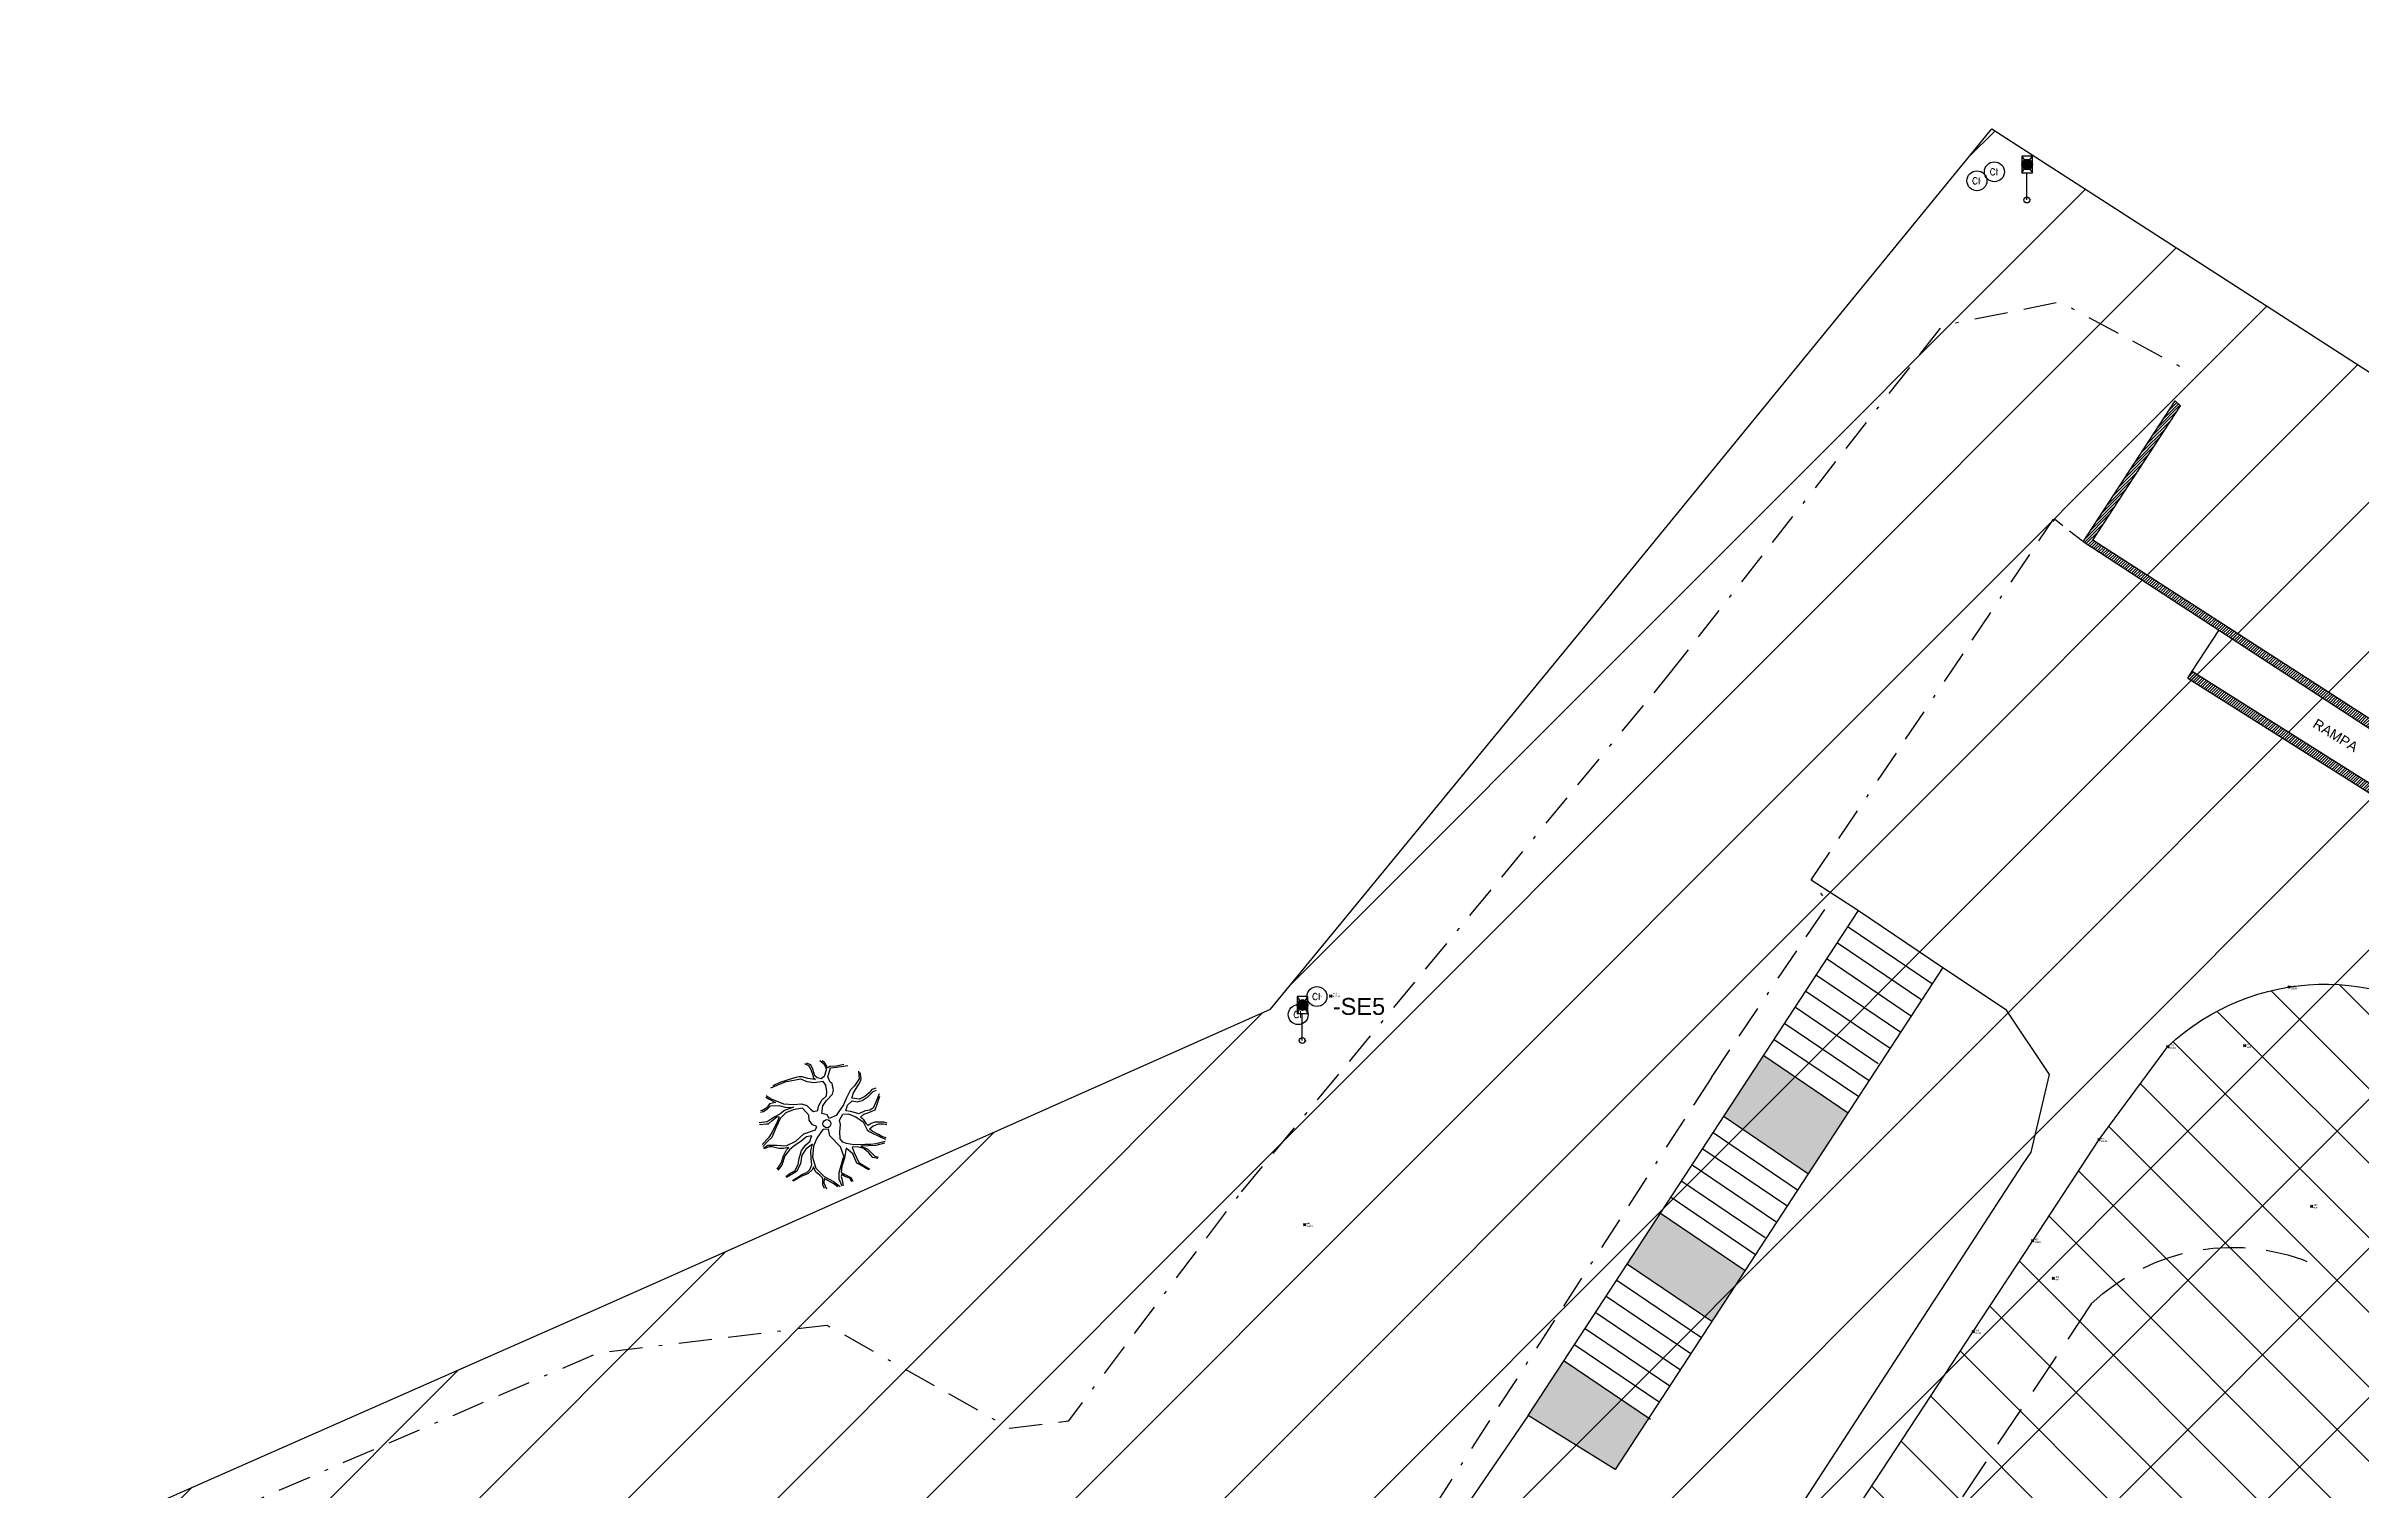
# Model space of a CAD drawing. Extents: x 352140 to 354978, y 6304672 to 6307963.
# Drawn here: x 352525.1 to 352594.8, y 6305514.2 to 6305557.7 of the extents above; entities that cross this region are included whole.
import ezdxf

# ---------------------------------------------------------------- set-up
doc = ezdxf.new("R2010")
doc.units = 0
for name, pattern in [('BORDER', [1.75, 0.5, -0.25, 0.5, -0.25, 0, -0.25]), ('DIVIDE', [1.25, 0.5, -0.25, 0, -0.25, 0, -0.25]), ('HIDDEN', [9.525, 6.35, -3.175])]:
    doc.linetypes.add(name, pattern=pattern)
doc.layers.get('0').update_dxf_attribs({"linetype": 'CONTINUOUS'})
for name, color, linetype in [('0-LEVANTAMIENTO 2020.SEP', 252, 'CONTINUOUS'), ('02_Geo ext_Acotamiento', 7, 'CONTINUOUS'), ('1-ADOQUIN', 8, 'CONTINUOUS'), ('1-ESCALA', 252, 'CONTINUOUS'), ('1-LINEA DE CIERRO', 7, 'DIVIDE'), ('1-LINEA EXTERIOR EDIFICIO MADERAS', 252, 'CONTINUOUS'), ('1-LINEA MAMPARA DE CRISTAL', 7, 'HIDDEN'), ('1-MURO', 7, 'CONTINUOUS'), ('1-RADIER', 251, 'CONTINUOUS'), ('1-REJA', 252, 'FENCELINE1'), ('1-TALUD', 252, 'BORDER'), ('2-ACHURADO MURO', 9, 'CONTINUOUS'), ('2-ACHURADO RADIER', 9, 'CONTINUOUS'), ('V-NODE-TEXT', 1, 'CONTINUOUS'), ('V-NODE-TEXT4', 4, 'CONTINUOUS'), ('V-NODE-TEXT5', 5, 'CONTINUOUS'), ('Z-ARB', 253, 'CONTINUOUS'), ('Z-CI', 253, 'CONTINUOUS'), ('Z-PCTV', 253, 'CONTINUOUS')]:
    doc.layers.add(name, color=color, linetype=linetype)
doc.styles.add('A', font='arial.ttf', dxfattribs={"height": 2})
doc.styles.add('ROMANS', font='romans.shx', dxfattribs={"width": 0.75})
doc.linetypes.add('FENCELINE1', pattern='A,6.35,-2.54,[133,ltypeshp.shx,S=2.54,R=0,X=-2.54,Y=0],-2.54,25.4', length=36.83)
doc.dimstyles.new('Principal', dxfattribs={"dimscale": 0, "dimtxt": 2, "dimasz": 2, "dimexe": 1, "dimexo": 1, "dimtad": 1, "dimrnd": 0.05, "dimzin": 1, "dimtxsty": 'ROMANS', "dimcen": 2.5, "dimclrt": 2, "dimaunit": 2, "dimadec": 0, "dimazin": 0, "dimtfac": 1, "dimtmove": 0, "dimatfit": 3, "dimfxl": 1, "dimfxlon": 1, "dimarcsym": 0})
pattern_1 = [(45, (0, 0), (-0.04490128060535, 0.04490128060535), [])]

# ---------------------------------------------------------------- blocks, each defined once
blk = doc.blocks.new('ARB')
at = {"layer": 'Z-ARB', "linetype": 'Continuous'}
for p, q in [((-0.859, 1.399), (-0.994, 1.364)), ((-0.77, 1.397), (-0.859, 1.399)), ((-0.594, 1.348), (-0.77, 1.397)), ((-0.702, 1.798), (-0.583, 1.746)), ((-0.515, 1.763), (-0.643, 1.81)), ((-0.583, 1.746), (-0.509, 1.626)), ((-0.451, 1.63), (-0.515, 1.763)), ((-0.509, 1.626), (-0.456, 1.48)), ((-0.456, 1.48), (-0.427, 1.377)), ((-0.383, 1.436), (-0.451, 1.63)), ((-0.315, 1.371), (-0.383, 1.436)), ((-0.239, 1.899), (-0.12, 1.8)), ((-0.104, 1.421), (-0.198, 1.348)), ((-0.104, 1.843), (-0.176, 1.887)), ((-0.12, 1.8), (-0.061, 1.684)), ((-0.028, 1.73), (-0.104, 1.843)), ((-0.052, 1.607), (-0.104, 1.421)), ((-0.061, 1.684), (-0.052, 1.607)), ((-0.015, 1.675), (-0.028, 1.73)), ((0.059, 1.721), (-0.015, 1.675)), ((0.008, 1.414), (0.083, 1.679)), ((0.074, 1.251), (0.008, 1.414)), ((0.263, 1.735), (0.059, 1.721)), ((0.083, 1.679), (0.258, 1.706)), ((0.258, 1.706), (0.603, 1.763)), ((0.476, 1.792), (0.263, 1.735)), ((0.925, 1.599), (0.953, 1.37)), ((1.013, 1.388), (0.981, 1.56)), ((-1.85, 0.774), (-1.749, 0.71)), ((-1.845, 0.817), (-1.69, 0.721)), ((-1.749, 0.71), (-1.558, 0.613)), ((-1.286, 1.232), (-1.718, 1.038)), ((-1.69, 0.721), (-1.313, 0.581)), ((-1.435, 1.215), (-1.648, 1.112)), ((-1.218, 1.294), (-1.435, 1.215)), ((-0.807, 1.329), (-1.286, 1.232)), ((-0.994, 1.364), (-1.218, 1.294)), ((-0.613, 1.246), (-0.807, 1.329)), ((-0.408, 1.222), (-0.613, 1.246)), ((-0.46, 1.33), (-0.594, 1.348)), ((-0.365, 1.32), (-0.46, 1.33)), ((-0.427, 1.377), (-0.365, 1.32)), ((-0.133, 1.268), (-0.408, 1.222)), ((-0.198, 1.348), (-0.315, 1.371)), ((-0.259, 0.523), (-0.167, 0.709)), ((-0.167, 0.709), (-0.03, 0.834)), ((-0.048, 1.161), (-0.133, 1.268)), ((-0.02, 0.968), (-0.048, 1.161)), ((-0.03, 0.834), (-0.02, 0.968)), ((-0.024, 0.697), (0.158, 0.888)), ((0.14, 1.216), (0.074, 1.251)), ((0.182, 1.012), (0.14, 1.216)), ((0.158, 0.888), (0.182, 1.012)), ((0.575, 0.786), (0.486, 0.577)), ((0.693, 1.027), (0.575, 0.786)), ((0.614, 0.568), (0.752, 0.7)), ((0.813, 1.148), (0.693, 1.027)), ((0.743, 0.777), (0.782, 0.943)), ((0.973, 0.756), (0.743, 0.777)), ((0.752, 0.7), (0.909, 0.677)), ((0.782, 0.943), (0.864, 1.078)), ((0.953, 1.37), (0.813, 1.148)), ((0.864, 1.078), (0.938, 1.207)), ((0.909, 0.677), (1.054, 0.717)), ((0.938, 1.207), (0.999, 1.316)), ((1.125, 0.832), (0.973, 0.756)), ((0.999, 1.316), (1.013, 1.388)), ((1.054, 0.717), (1.231, 0.842)), ((1.26, 0.95), (1.125, 0.832)), ((1.231, 0.842), (1.374, 0.996)), ((1.337, 1.055), (1.26, 0.95)), ((1.457, 1.093), (1.337, 1.055)), ((1.374, 0.996), (1.478, 1.036)), ((1.484, 0.726), (1.419, 0.557)), ((1.554, 0.924), (1.484, 0.726)), ((1.509, 0.646), (1.582, 0.858)), ((-1.799, 0.026), (-2.04, -0.011)), ((-2.01, 0.315), (-1.918, 0.335)), ((-1.962, 0.358), (-1.993, 0.364)), ((-1.815, 0.451), (-1.962, 0.358)), ((-1.918, 0.335), (-1.797, 0.417)), ((-1.735, 0.571), (-1.815, 0.451)), ((-1.593, 0.175), (-1.799, 0.026)), ((-1.797, 0.417), (-1.707, 0.506)), ((-1.76, -0.027), (-1.663, 0.06)), ((-1.558, 0.613), (-1.735, 0.571)), ((-1.707, 0.506), (-1.453, 0.525)), ((-1.663, 0.06), (-1.502, 0.188)), ((-1.486, 0.056), (-1.64, -0.284)), ((-1.423, 0.263), (-1.593, 0.175)), ((-1.406, 0.139), (-1.529, -0.124)), ((-1.502, 0.188), (-1.446, 0.184)), ((-1.446, 0.184), (-1.486, 0.056)), ((-1.453, 0.525), (-1.23, 0.467)), ((-1.287, 0.38), (-1.423, 0.263)), ((-1.244, 0.312), (-1.406, 0.139)), ((-1.313, 0.581), (-1.01, 0.561)), ((-1.01, 0.478), (-1.287, 0.38)), ((-1.024, 0.405), (-1.244, 0.312)), ((-1.23, 0.467), (-1.01, 0.478)), ((-0.747, 0.458), (-1.024, 0.405)), ((-1.01, 0.561), (-0.772, 0.583)), ((-0.772, 0.583), (-0.611, 0.538)), ((-0.553, 0.248), (-0.747, 0.458)), ((-0.611, 0.538), (-0.502, 0.434)), ((-0.534, 0.093), (-0.553, 0.248)), ((-0.49, 0.032), (-0.534, 0.093)), ((-0.502, 0.434), (-0.412, 0.356)), ((-0.431, -0.039), (-0.49, 0.032)), ((-0.412, 0.356), (-0.283, 0.392)), ((-0.283, 0.392), (-0.259, 0.523)), ((-0.154, 0.307), (-0.135, 0.537)), ((-0.154, 0.307), (-0.154, 0.307)), ((-0.001, 0.263), (-0.154, 0.307)), ((-0.135, 0.537), (-0.024, 0.697)), ((0.06, 0.161), (-0.001, 0.263)), ((0.271, 0.249), (0.06, 0.161)), ((0.329, 0.343), (0.271, 0.249)), ((0.486, 0.577), (0.329, 0.343)), ((0.374, 0.116), (0.473, 0.293)), ((0.413, -0.019), (0.374, 0.116)), ((0.473, 0.293), (0.637, 0.307)), ((0.565, 0.396), (0.614, 0.568)), ((0.714, 0.375), (0.565, 0.396)), ((0.637, 0.307), (0.87, 0.217)), ((0.961, 0.313), (0.714, 0.375)), ((0.87, 0.217), (1.092, 0.069)), ((1.148, 0.406), (0.961, 0.313)), ((1.007, 0.214), (1.104, 0.301)), ((1.112, 0.134), (1.007, 0.214)), ((1.092, 0.069), (1.217, -0.165)), ((1.104, 0.301), (1.261, 0.361)), ((1.196, 0.02), (1.112, 0.134)), ((1.281, 0.425), (1.148, 0.406)), ((1.242, -0.034), (1.196, 0.02)), ((1.335, 0.031), (1.242, -0.034)), ((1.261, 0.361), (1.445, 0.439)), ((1.39, 0.487), (1.281, 0.425)), ((1.447, 0.07), (1.335, 0.031)), ((1.419, 0.557), (1.39, 0.487)), ((1.394, -0.041), (1.559, 0.018)), ((1.445, 0.439), (1.509, 0.646)), ((1.578, 0.075), (1.447, 0.07)), ((1.559, 0.018), (1.705, 0.021)), ((1.714, 0.072), (1.578, 0.075)), ((1.705, 0.021), (1.806, 0.001)), ((1.814, 0.045), (1.714, 0.072)), ((-2.033, -0.058), (-1.818, -0.031)), ((-1.754, -0.458), (-1.937, -0.656)), ((-1.782, -0.565), (-1.916, -0.718)), ((-1.898, -0.762), (-1.771, -0.673)), ((-1.818, -0.031), (-1.76, -0.027)), ((-1.653, -0.439), (-1.782, -0.565)), ((-1.771, -0.673), (-1.495, -0.665)), ((-1.64, -0.284), (-1.754, -0.458)), ((-1.529, -0.124), (-1.653, -0.439)), ((-1.495, -0.665), (-1.216, -0.688)), ((-1.216, -0.688), (-0.93, -0.54)), ((-0.982, -0.688), (-1.118, -0.805)), ((-0.768, -0.54), (-0.982, -0.688)), ((-0.93, -0.54), (-0.694, -0.321)), ((-0.613, -0.404), (-0.768, -0.54)), ((-0.757, -0.821), (-0.626, -0.643)), ((-0.694, -0.321), (-0.346, -0.191)), ((-0.626, -0.643), (-0.5, -0.531)), ((-0.42, -0.622), (-0.619, -0.772)), ((-0.445, -0.368), (-0.613, -0.404)), ((-0.5, -0.531), (-0.474, -0.438)), ((-0.474, -0.438), (-0.445, -0.368)), ((-0.467, -0.824), (-0.42, -0.622)), ((-0.304, -0.094), (-0.431, -0.039)), ((-0.391, -0.68), (-0.415, -1.015)), ((-0.297, -0.442), (-0.391, -0.68)), ((-0.346, -0.191), (-0.304, -0.094)), ((-0.117, -0.175), (-0.297, -0.442)), ((0.055, -0.162), (-0.117, -0.175)), ((0.089, -0.365), (0.055, -0.162)), ((0.422, -0.692), (0.089, -0.365)), ((0.396, -0.235), (0.413, -0.019)), ((0.404, -0.447), (0.396, -0.235)), ((0.49, -0.547), (0.404, -0.447)), ((0.523, -0.967), (0.422, -0.692)), ((0.595, -0.589), (0.49, -0.547)), ((0.822, -0.625), (0.595, -0.589)), ((0.917, -0.681), (0.77, -0.69)), ((0.77, -0.69), (0.835, -0.854)), ((1.165, -0.608), (0.822, -0.625)), ((1.126, -0.728), (0.917, -0.681)), ((1.483, -0.631), (1.034, -0.658)), ((1.034, -0.658), (1.244, -0.743)), ((1.335, -0.602), (1.165, -0.608)), ((1.217, -0.165), (1.28, -0.215)), ((1.28, -0.132), (1.394, -0.041)), ((1.364, -0.201), (1.28, -0.132)), ((1.28, -0.215), (1.65, -0.391)), ((1.485, -0.578), (1.335, -0.602)), ((1.554, -0.305), (1.364, -0.201)), ((1.747, -0.56), (1.483, -0.631)), ((1.761, -0.511), (1.485, -0.578)), ((1.664, -0.363), (1.554, -0.305)), ((1.65, -0.391), (1.778, -0.438)), ((1.787, -0.395), (1.664, -0.363)), ((-1.724, -0.727), (-1.874, -0.789)), ((-1.635, -0.722), (-1.724, -0.727)), ((-1.441, -0.766), (-1.635, -0.722)), ((-1.472, -1.393), (-1.355, -1.205)), ((-1.335, -1.269), (-1.453, -1.419)), ((-1.297, -0.771), (-1.441, -0.766)), ((-1.355, -1.205), (-1.29, -0.991)), ((-1.25, -0.991), (-1.335, -1.269)), ((-1.136, -0.734), (-1.297, -0.771)), ((-1.29, -0.991), (-1.206, -0.803)), ((-1.118, -0.805), (-1.25, -0.991)), ((-1.206, -0.803), (-1.136, -0.734)), ((-0.947, -1.433), (-0.845, -1.241)), ((-0.776, -1.217), (-0.895, -1.458)), ((-0.845, -1.241), (-0.82, -1.065)), ((-0.82, -1.065), (-0.757, -0.821)), ((-0.743, -0.959), (-0.776, -1.217)), ((-0.619, -0.772), (-0.743, -0.959)), ((-0.584, -1.48), (-0.493, -1.384)), ((-0.413, -1.384), (-0.552, -1.523)), ((-0.493, -1.384), (-0.434, -1.244)), ((-0.462, -1.051), (-0.467, -0.824)), ((-0.434, -1.244), (-0.462, -1.051)), ((-0.415, -1.015), (-0.316, -1.342)), ((-0.38, -1.3), (-0.413, -1.384)), ((-0.307, -1.465), (-0.38, -1.3)), ((-0.316, -1.342), (-0.056, -1.588)), ((0.396, -1.463), (0.466, -1.183)), ((0.474, -1.267), (0.453, -1.459)), ((0.466, -1.183), (0.523, -0.967)), ((0.544, -1.024), (0.474, -1.267)), ((0.568, -0.901), (0.544, -1.024)), ((0.592, -0.732), (0.568, -0.901)), ((0.796, -0.891), (0.592, -0.732)), ((0.92, -1.171), (0.796, -0.891)), ((0.835, -0.854), (0.98, -1.153)), ((1.016, -1.22), (0.92, -1.171)), ((0.98, -1.153), (1.315, -1.345)), ((1.27, -1.366), (1.016, -1.22)), ((1.271, -0.854), (1.126, -0.728)), ((1.244, -0.743), (1.461, -0.958)), ((1.398, -0.991), (1.271, -0.854)), ((1.545, -1.027), (1.398, -0.991)), ((1.461, -0.958), (1.561, -0.985)), ((-1.214, -1.608), (-1.082, -1.505)), ((-0.895, -1.458), (-1.187, -1.636)), ((-1.082, -1.505), (-0.947, -1.433)), ((-1.011, -1.73), (-0.881, -1.642)), ((-0.734, -1.587), (-0.991, -1.749)), ((-0.881, -1.642), (-0.707, -1.532)), ((-0.552, -1.523), (-0.734, -1.587)), ((-0.707, -1.532), (-0.584, -1.48)), ((-0.185, -1.548), (-0.307, -1.465)), ((-0.104, -1.631), (-0.185, -1.548)), ((-0.097, -1.678), (-0.104, -1.631)), ((-0.096, -1.844), (-0.097, -1.678)), ((-0.037, -1.953), (-0.096, -1.844)), ((-0.059, -1.648), (-0.068, -1.782)), ((-0.068, -1.782), (0.019, -1.957)), ((0.235, -1.802), (-0.059, -1.648)), ((-0.056, -1.588), (0.224, -1.732)), ((0.224, -1.732), (0.433, -1.885)), ((0.354, -1.892), (0.235, -1.802)), ((0.397, -1.667), (0.396, -1.463)), ((0.49, -1.868), (0.397, -1.667)), ((0.453, -1.459), (0.629, -1.553)), ((0.475, -1.516), (0.453, -1.587)), ((0.453, -1.587), (0.473, -1.651)), ((0.473, -1.651), (0.516, -1.848)), ((0.56, -1.577), (0.475, -1.516)), ((0.712, -1.629), (0.56, -1.577)), ((0.629, -1.553), (0.741, -1.604)), ((0.779, -1.74), (0.712, -1.629)), ((0.741, -1.604), (0.807, -1.722))]:
    blk.add_line(p, q, dxfattribs=at)
at = {"layer": 'Z-ARB'}
blk.add_circle((0, 0), 0.122, dxfattribs=at)
blk = doc.blocks.new('*U611', base_point=(352562.953, 6305522.191))
at = {"layer": 'V-NODE-TEXT5', "lineweight": -2}
for p, q in [((352562.917, 6305522.155), (352562.989, 6305522.227)), ((352562.917, 6305522.227), (352562.989, 6305522.155))]:
    blk.add_line(p, q, dxfattribs=at)
blk.add_circle((352562.953, 6305522.191), 0.0254, dxfattribs=at)
at = {"layer": 'V-NODE-TEXT5', "color": 0, "linetype": 'ByBlock', "char_height": 0.0508}
for s, insert, attachment_point in [('445', (352563.012, 6305522.227), 4), ('WPID', (352563.012, 6305522.172), 1)]:
    blk.add_mtext(s, dxfattribs=dict(at, insert=insert, attachment_point=attachment_point))
blk = doc.blocks.new('*U633', base_point=(352585.499, 6305520.57))
at = {"layer": 'V-NODE-TEXT5', "lineweight": -2}
for p, q in [((352585.463, 6305520.534), (352585.535, 6305520.606)), ((352585.463, 6305520.606), (352585.535, 6305520.534))]:
    blk.add_line(p, q, dxfattribs=at)
blk.add_circle((352585.499, 6305520.57), 0.0254, dxfattribs=at)
at = {"layer": 'V-NODE-TEXT5', "color": 0, "linetype": 'ByBlock', "char_height": 0.0508}
for s, insert, attachment_point in [('WPI', (352585.558, 6305520.551), 1), ('450', (352585.558, 6305520.606), 4)]:
    blk.add_mtext(s, dxfattribs=dict(at, insert=insert, attachment_point=attachment_point))
blk = doc.blocks.new('*U634', base_point=(352591.267, 6305527.575))
at = {"layer": 'V-NODE-TEXT5', "lineweight": -2}
for p, q in [((352591.231, 6305527.539), (352591.303, 6305527.611)), ((352591.231, 6305527.611), (352591.303, 6305527.539))]:
    blk.add_line(p, q, dxfattribs=at)
blk.add_circle((352591.267, 6305527.575), 0.0254, dxfattribs=at)
at = {"layer": 'V-NODE-TEXT5', "color": 0, "linetype": 'ByBlock', "char_height": 0.0508}
for s, insert, attachment_point in [('WPI', (352591.326, 6305527.556), 1), ('451', (352591.326, 6305527.611), 4)]:
    blk.add_mtext(s, dxfattribs=dict(at, insert=insert, attachment_point=attachment_point))
blk = doc.blocks.new('*U635', base_point=(352593.281, 6305522.737))
at = {"layer": 'V-NODE-TEXT5', "lineweight": -2}
for p, q in [((352593.245, 6305522.701), (352593.317, 6305522.773)), ((352593.245, 6305522.773), (352593.317, 6305522.701))]:
    blk.add_line(p, q, dxfattribs=at)
blk.add_circle((352593.281, 6305522.737), 0.0254, dxfattribs=at)
at = {"layer": 'V-NODE-TEXT5', "color": 0, "linetype": 'ByBlock', "char_height": 0.0508}
for s, insert, attachment_point in [('WPI', (352593.34, 6305522.718), 1), ('452', (352593.34, 6305522.773), 4)]:
    blk.add_mtext(s, dxfattribs=dict(at, insert=insert, attachment_point=attachment_point))
blk = doc.blocks.new('*U700', base_point=(352592.602, 6305529.342))
at = {"layer": 'V-NODE-TEXT5', "lineweight": -2}
for p, q in [((352592.566, 6305529.306), (352592.638, 6305529.378)), ((352592.566, 6305529.378), (352592.638, 6305529.306))]:
    blk.add_line(p, q, dxfattribs=at)
blk.add_circle((352592.602, 6305529.342), 0.0254, dxfattribs=at)
at = {"layer": 'V-NODE-TEXT5', "color": 0, "linetype": 'ByBlock', "char_height": 0.0508}
for s, insert, attachment_point in [('WEDI', (352592.661, 6305529.323), 1), ('454', (352592.661, 6305529.378), 4)]:
    blk.add_mtext(s, dxfattribs=dict(at, insert=insert, attachment_point=attachment_point))
blk = doc.blocks.new('*U701', base_point=(352588.95, 6305527.551))
at = {"layer": 'V-NODE-TEXT5', "lineweight": -2}
for p, q in [((352588.914, 6305527.515), (352588.986, 6305527.587)), ((352588.914, 6305527.587), (352588.986, 6305527.515))]:
    blk.add_line(p, q, dxfattribs=at)
blk.add_circle((352588.95, 6305527.551), 0.0254, dxfattribs=at)
at = {"layer": 'V-NODE-TEXT5', "color": 0, "linetype": 'ByBlock', "char_height": 0.0508}
for s, insert, attachment_point in [('WEDI', (352589.009, 6305527.532), 1), ('455', (352589.009, 6305527.587), 4)]:
    blk.add_mtext(s, dxfattribs=dict(at, insert=insert, attachment_point=attachment_point))
blk = doc.blocks.new('*U702', base_point=(352586.878, 6305524.749))
at = {"layer": 'V-NODE-TEXT5', "lineweight": -2}
for p, q in [((352586.842, 6305524.713), (352586.914, 6305524.785)), ((352586.842, 6305524.785), (352586.914, 6305524.713))]:
    blk.add_line(p, q, dxfattribs=at)
blk.add_circle((352586.878, 6305524.749), 0.0254, dxfattribs=at)
at = {"layer": 'V-NODE-TEXT5', "color": 0, "linetype": 'ByBlock', "char_height": 0.0508}
for s, insert, attachment_point in [('WEDI', (352586.937, 6305524.73), 1), ('456', (352586.937, 6305524.785), 4)]:
    blk.add_mtext(s, dxfattribs=dict(at, insert=insert, attachment_point=attachment_point))
blk = doc.blocks.new('*U703', base_point=(352584.88, 6305521.705))
at = {"layer": 'V-NODE-TEXT5', "lineweight": -2}
for p, q in [((352584.844, 6305521.669), (352584.916, 6305521.741)), ((352584.844, 6305521.741), (352584.916, 6305521.669))]:
    blk.add_line(p, q, dxfattribs=at)
blk.add_circle((352584.88, 6305521.705), 0.0254, dxfattribs=at)
at = {"layer": 'V-NODE-TEXT5', "color": 0, "linetype": 'ByBlock', "char_height": 0.0508}
for s, insert, attachment_point in [('WEDI', (352584.939, 6305521.686), 1), ('457', (352584.939, 6305521.741), 4)]:
    blk.add_mtext(s, dxfattribs=dict(at, insert=insert, attachment_point=attachment_point))
blk = doc.blocks.new('*U704', base_point=(352583.088, 6305518.971))
at = {"layer": 'V-NODE-TEXT5', "lineweight": -2}
for p, q in [((352583.052, 6305518.935), (352583.124, 6305519.007)), ((352583.052, 6305519.007), (352583.124, 6305518.935))]:
    blk.add_line(p, q, dxfattribs=at)
blk.add_circle((352583.088, 6305518.971), 0.0254, dxfattribs=at)
at = {"layer": 'V-NODE-TEXT5', "color": 0, "linetype": 'ByBlock', "char_height": 0.0508}
for s, insert, attachment_point in [('WEDI', (352583.147, 6305518.952), 1), ('458', (352583.147, 6305519.007), 4)]:
    blk.add_mtext(s, dxfattribs=dict(at, insert=insert, attachment_point=attachment_point))
blk = doc.blocks.new('PCTV')
at = {"layer": 'Z-PCTV', "true_color": 0xbdbdbd}
h = blk.add_hatch(color=9, dxfattribs=at)
edge = h.paths.add_edge_path()
edge.add_arc((0.05, 6.02), 0.825, 0, 360)
at = {"layer": 'Z-PCTV', "color": 9, "true_color": 0xbdbdbd}
for p, q in [((-0.87, 7.46), (-0.44, 6.79)), ((-0.87, 4.58), (-0.44, 5.25)), ((0, 2.06), (0, 4.58)), ((0.53, 6.79), (0.96, 7.46)), ((0.53, 5.25), (0.96, 4.58)), ((0, 0), (0, 3.88))]:
    blk.add_line(p, q, dxfattribs=at)
blk.add_lwpolyline([(0.96, 4.58), (0.96, 7.46), (-0.87, 7.46), (-0.87, 4.58)], close=True, dxfattribs=at)
for centre, radius in [((0.05, 6.02), 0.912), ((0.05, 6.02), 0.825), ((0, 0), 0.5)]:
    blk.add_circle(centre, radius, dxfattribs=at)
blk = doc.blocks.new('*U712', base_point=(352562.879, 6305527.733))
at = {"layer": 'Z-PCTV', "linetype": 'ByBlock', "lineweight": -2, "xscale": 0.1773176706723187, "yscale": 0.1773176706723187, "zscale": 0.1773176706723187}
blk.add_blockref('PCTV', (352562.879, 6305527.733), dxfattribs=at)
at = {"layer": 'V-NODE-TEXT', "linetype": 'ByBlock', "char_height": 0.02}
for s, insert, attachment_point in [('296', (352562.944, 6305527.773), 4), ('678.58', (352562.944, 6305527.748), 1), ('°PCTV', (352562.944, 6305527.703), 4)]:
    blk.add_mtext(s, dxfattribs=dict(at, insert=insert, attachment_point=attachment_point))
blk = doc.blocks.new('*U713', base_point=(352584.703, 6305553.034))
at = {"layer": 'Z-PCTV', "linetype": 'ByBlock', "lineweight": -2, "xscale": 0.1773176706723187, "yscale": 0.1773176706723187, "zscale": 0.1773176706723187}
blk.add_blockref('PCTV', (352584.703, 6305553.034), dxfattribs=at)
at = {"layer": 'V-NODE-TEXT', "linetype": 'ByBlock', "char_height": 0.02}
for s, insert, attachment_point in [('303', (352584.768, 6305553.074), 4), ('679.06', (352584.768, 6305553.049), 1), ('°PCTV', (352584.768, 6305553.004), 4)]:
    blk.add_mtext(s, dxfattribs=dict(at, insert=insert, attachment_point=attachment_point))
blk = doc.blocks.new('CI')
at = {"layer": 'Z-CI'}
blk.add_circle((0, 0), 1.2, dxfattribs=at)
at = {"layer": 'Z-CI', "style": 'ROMANS'}
blk.add_text('CI', height=0.8, rotation=360, dxfattribs=at).set_placement((-0.58, -0.4))
blk = doc.blocks.new('*U790', base_point=(352562.758, 6305528.511))
at = {"layer": 'Z-CI', "linetype": 'ByBlock', "lineweight": -2, "xscale": 0.25, "yscale": 0.25, "zscale": 0.25}
blk.add_blockref('CI', (352562.758, 6305528.511), dxfattribs=at)
at = {"layer": 'V-NODE-TEXT', "linetype": 'ByBlock', "char_height": 0.02}
for s, insert, attachment_point in [('294', (352562.823, 6305528.551), 4), ('678.61', (352562.823, 6305528.526), 1), ('°CI', (352562.823, 6305528.481), 4)]:
    blk.add_mtext(s, dxfattribs=dict(at, insert=insert, attachment_point=attachment_point))
blk = doc.blocks.new('*U791', base_point=(352563.322, 6305529.056))
at = {"layer": 'Z-CI', "linetype": 'ByBlock', "lineweight": -2, "xscale": 0.25, "yscale": 0.25, "zscale": 0.25}
blk.add_blockref('CI', (352563.322, 6305529.056), dxfattribs=at)
at = {"layer": 'V-NODE-TEXT', "linetype": 'ByBlock', "char_height": 0.02}
for s, insert, attachment_point in [('295', (352563.387, 6305529.096), 4), ('678.60', (352563.387, 6305529.071), 1), ('°CI', (352563.387, 6305529.026), 4)]:
    blk.add_mtext(s, dxfattribs=dict(at, insert=insert, attachment_point=attachment_point))
blk = doc.blocks.new('*U792', base_point=(352583.199, 6305553.612))
at = {"layer": 'Z-CI', "linetype": 'ByBlock', "lineweight": -2, "xscale": 0.25, "yscale": 0.25, "zscale": 0.25}
blk.add_blockref('CI', (352583.199, 6305553.612), dxfattribs=at)
at = {"layer": 'V-NODE-TEXT', "linetype": 'ByBlock', "char_height": 0.02}
for s, insert, attachment_point in [('301', (352583.264, 6305553.652), 4), ('678.84', (352583.264, 6305553.627), 1), ('°CI', (352583.264, 6305553.582), 4)]:
    blk.add_mtext(s, dxfattribs=dict(at, insert=insert, attachment_point=attachment_point))
blk = doc.blocks.new('*U793', base_point=(352583.726, 6305553.882))
at = {"layer": 'Z-CI', "linetype": 'ByBlock', "lineweight": -2, "xscale": 0.25, "yscale": 0.25, "zscale": 0.25}
blk.add_blockref('CI', (352583.726, 6305553.882), dxfattribs=at)
at = {"layer": 'V-NODE-TEXT', "linetype": 'ByBlock', "char_height": 0.02}
for s, insert, attachment_point in [('302', (352583.791, 6305553.922), 4), ('678.82', (352583.791, 6305553.897), 1), ('°CI', (352583.791, 6305553.852), 4)]:
    blk.add_mtext(s, dxfattribs=dict(at, insert=insert, attachment_point=attachment_point))
blk = doc.blocks.new('*U804', base_point=(352563.74, 6305529.073))
at = {"layer": 'V-NODE-TEXT4', "lineweight": -2}
for p, q in [((352563.704, 6305529.037), (352563.776, 6305529.109)), ((352563.704, 6305529.109), (352563.776, 6305529.037))]:
    blk.add_line(p, q, dxfattribs=at)
blk.add_circle((352563.74, 6305529.073), 0.0254, dxfattribs=at)
at = {"layer": 'V-NODE-TEXT4', "linetype": 'ByBlock', "style": 'A'}
for s, insert, char_height, attachment_point in [('440', (352563.799, 6305529.124), 0.0508, 7), ('678.59', (352563.799, 6305529.094), 0.0508, 1), ('-SE5', (352563.799, 6305529.012), 0.508, 1)]:
    blk.add_mtext(s, dxfattribs=dict(at, insert=insert, char_height=char_height, attachment_point=attachment_point))
blk = doc.blocks.new('*D1356')
at = {"layer": '02_Geo ext_Acotamiento', "color": 0, "lineweight": -2, "transparency": 16777216}
blk.add_line((352474.093, 6305972.205), (352473.119, 6305978.179), dxfattribs=at)
at = {"layer": '02_Geo ext_Acotamiento', "color": 0, "transparency": 16777216}
blk.add_solid([(352473.283, 6305978.206), (352472.954, 6305978.153), (352472.958, 6305979.166)], dxfattribs=at)
at = {"layer": '02_Geo ext_Acotamiento', "color": 2, "transparency": 16777216, "insert": (352474.582, 6305974.845), "char_height": 1, "attachment_point": 5, "rotation": 279.25748, "style": 'ROMANS'}
blk.add_mtext('R765,10', dxfattribs=at)

msp = doc.modelspace()

# ---------------------------------------------------------------- hatches: boundary and pattern name
at = {"layer": '0-LEVANTAMIENTO 2020.SEP'}
h = msp.add_hatch(dxfattribs=at)
h.set_pattern_fill('ANSI31', color=252)
h.paths.add_polyline_path([(352458.213, 6305401.216), (352452.503, 6305398.982), (352452.816, 6305399.28), (352452.609, 6305399.636), (352451.638, 6305400.227), (352457.678, 6305402.577), (352457.689, 6305402.79), (352457.683, 6305402.996), (352454.252, 6305411.685), (352450.931, 6305420.069), (352447.151, 6305429.404), (352442.008, 6305442.347), (352436.835, 6305455.304), (352430.757, 6305470.685), (352440.792, 6305475.07), (352451.682, 6305479.894), (352465.771, 6305486.18), (352480.216, 6305492.535), (352496.407, 6305499.712), (352513.657, 6305507.299), (352529.161, 6305514.161), (352541.959, 6305519.8), (352561.927, 6305528.675), (352571.449, 6305540.268), (352583.647, 6305555.178), (352598.213, 6305545.789), (352605.453, 6305541.805), (352602.222, 6305538.721), (352606.073, 6305535.813), (352608.645, 6305532.42), (352608.792, 6305532.234), (352608.857, 6305528.43), (352613.727, 6305525.092), (352613.927, 6305524.926), (352609.716, 6305517.616), (352604.317, 6305502.974), (352607.353, 6305483.644), (352606.958, 6305479.393), (352608.039, 6305476.818), (352609.065, 6305474.225), (352617.537, 6305468.424), (352618.346, 6305465.146), (352618.854, 6305464.849), (352618.951, 6305464.69), (352608.801, 6305460.676), (352599.579, 6305457.023), (352587.598, 6305452.326), (352574.209, 6305447), (352559.984, 6305441.387), (352541.368, 6305434.036), (352532.693, 6305430.631), (352523.045, 6305426.8), (352512.509, 6305422.629), (352503.01, 6305418.889), (352490.722, 6305414.053), (352481.682, 6305410.475), (352476.439, 6305408.401), (352468.05, 6305405.104)])
at = {"layer": '1-LINEA EXTERIOR EDIFICIO MADERAS'}
h = msp.add_hatch(dxfattribs=at)
h.set_pattern_fill('ANSI31', color=252, scale=0.5, angle=90)
h.paths.add_polyline_path([(352509.254, 6305464.349), (352489.235, 6305457.311, 0.006593), (352483.626, 6305455.312, 0.225672), (352479.522, 6305451.091, 0.369359), (352482.833, 6305442.806, 0.105621), (352487.097, 6305441.999), (352494.78, 6305441.975, 0.022709), (352512.986, 6305443.076, 0.009245), (352519.629, 6305443.906, 0.008069), (352526.96, 6305445.081, 0.00776), (352532.19, 6305446.09, 0.003168), (352537.058, 6305447.14, 0.018522), (352547.928, 6305449.983, -0.000433), (352550.887, 6305450.916, 0.02483), (352567.437, 6305456.785, 0.024648), (352573.151, 6305459.473, 0.065043), (352578.117, 6305463.01, 0.03227), (352582.068, 6305467.188, 0.06625), (352589.221, 6305481.458, 0.027642), (352596.216, 6305502.437, 0.013828), (352598.79, 6305513.005, 0.018853), (352600.543, 6305523.006, 0.159831), (352600.113, 6305525.357, 0.093527), (352598.113, 6305527.807, 0.380747), (352588.95, 6305527.551), (352586.878, 6305524.749), (352584.88, 6305521.705), (352583.088, 6305518.971), (352579.481, 6305513.484), (352576.46, 6305508.881), (352569.643, 6305498.477), (352565.382, 6305491.97), (352560.315, 6305485.388), (352555.754, 6305481.548), (352539.433, 6305474.882), (352517.803, 6305467.362)])
at = {"layer": '2-ACHURADO MURO'}
h = msp.add_hatch(dxfattribs=at)
h.set_pattern_fill('ANSI31', color=256, scale=0.02)
h.set_pattern_definition(pattern_1)
h.paths.add_polyline_path([(352597.223, 6305536.005), (352586.695, 6305542.797), (352589.334, 6305546.839), (352589.169, 6305546.983), (352586.404, 6305542.747), (352599.296, 6305534.32), (352606.856, 6305529.485), (352608.792, 6305532.234), (352608.625, 6305532.351), (352606.805, 6305529.761)])
h = msp.add_hatch(dxfattribs=at)
h.set_pattern_fill('ANSI31', color=256, scale=0.02)
h.set_pattern_definition(pattern_1)
h.paths.add_polyline_path([(352589.684, 6305538.853), (352589.551, 6305538.642), (352597.326, 6305533.735), (352599.299, 6305532.438), (352605.474, 6305528.645), (352606.024, 6305528.293), (352606.159, 6305528.504), (352605.607, 6305528.857), (352599.433, 6305532.649), (352597.461, 6305533.945)])
at = {"layer": '2-ACHURADO RADIER'}
h = msp.add_hatch(color=256, dxfattribs=at)
h.dxf.hatch_style = 1
h.paths.add_polyline_path([(352578.122, 6305523.722), (352579.321, 6305525.556), (352576.778, 6305527.276), (352575.579, 6305525.443)])
h = msp.add_hatch(color=256, dxfattribs=at)
h.dxf.hatch_style = 1
h.paths.add_polyline_path([(352573.673, 6305522.53), (352572.673, 6305521.002), (352575.219, 6305519.28), (352576.218, 6305520.809)])
h = msp.add_hatch(color=256, dxfattribs=at)
h.dxf.hatch_style = 1
h.paths.add_polyline_path([(352572.302, 6305514.817), (352573.315, 6305516.367), (352570.767, 6305518.09), (352569.687, 6305516.44)])

# ---------------------------------------------------------------- linework, layer by layer
at = {"layer": '0-LEVANTAMIENTO 2020.SEP', "flags": 128}
msp.add_lwpolyline([(352513.657, 6305507.299), (352529.161, 6305514.161), (352541.959, 6305519.8), (352561.927, 6305528.675), (352571.449, 6305540.268), (352583.647, 6305555.178), (352598.213, 6305545.789)], dxfattribs=at)
at = {"layer": '1-ADOQUIN', "flags": 128}
msp.add_lwpolyline([(352569.687, 6305516.44), (352565.685, 6305510.608), (352555.154, 6305494.604), (352552.036, 6305493.309)], dxfattribs=at)
at = {"layer": '1-ESCALA'}
for p, q in [((352569.687, 6305516.44), (352579.637, 6305531.644)), ((352579.637, 6305531.644), (352582.177, 6305529.926)), ((352579.002, 6305530.673), (352581.542, 6305528.955)), ((352579.319, 6305531.159), (352581.86, 6305529.44)), ((352582.177, 6305529.926), (352572.302, 6305514.817)), ((352578.684, 6305530.188), (352581.225, 6305528.469)), ((352578.049, 6305529.217), (352580.59, 6305527.498)), ((352578.366, 6305529.703), (352580.908, 6305527.984)), ((352577.731, 6305528.732), (352580.227, 6305527.043)), ((352577.414, 6305528.246), (352579.956, 6305526.527)), ((352576.778, 6305527.276), (352579.321, 6305525.556)), ((352577.096, 6305527.761), (352579.638, 6305526.042)), ((352575.582, 6305525.441), (352578.122, 6305523.723)), ((352574.943, 6305524.472), (352577.472, 6305522.762)), ((352575.257, 6305524.96), (352577.797, 6305523.242)), ((352574.626, 6305523.987), (352577.147, 6305522.281)), ((352573.99, 6305523.016), (352576.535, 6305521.294)), ((352574.308, 6305523.501), (352576.822, 6305521.801)), ((352573.673, 6305522.53), (352576.218, 6305520.809)), ((352572.673, 6305521.002), (352575.219, 6305519.28)), ((352572.355, 6305520.517), (352574.902, 6305518.795)), ((352571.72, 6305519.546), (352574.267, 6305517.823)), ((352572.037, 6305520.032), (352574.584, 6305518.309)), ((352571.402, 6305519.061), (352573.95, 6305517.338)), ((352570.767, 6305518.09), (352573.37, 6305516.329)), ((352571.085, 6305518.576), (352573.632, 6305516.852)), ((352572.302, 6305514.817), (352569.687, 6305516.44))]:
    msp.add_line(p, q, dxfattribs=at)
at = {"layer": '1-LINEA EXTERIOR EDIFICIO MADERAS', "flags": 128}
msp.add_lwpolyline([(352517.803, 6305467.362), (352539.433, 6305474.882), (352555.754, 6305481.548), (352560.315, 6305485.388), (352565.382, 6305491.97), (352565.382, 6305491.97), (352569.643, 6305498.477), (352576.46, 6305508.881), (352579.481, 6305513.484), (352583.088, 6305518.971), (352584.88, 6305521.705), (352586.878, 6305524.749), (352588.95, 6305527.551, -0.380747), (352598.113, 6305527.807, -0.093527)], format="xyb", dxfattribs=at)
at = {"layer": '1-LINEA MAMPARA DE CRISTAL', "ltscale": 0.2, "flags": 128}
msp.add_lwpolyline([(352586.645, 6305519.802, -0.305749), (352593.437, 6305520.959, -0.327317)], format="xyb", dxfattribs=at)
msp.add_lwpolyline([(352586.645, 6305519.802), (352579.09, 6305508.502), (352568.869, 6305492.988), (352564.006, 6305485.585)], dxfattribs=at)
at = {"layer": '1-MURO'}
msp.add_line((352589.551, 6305538.642), (352589.684, 6305538.853), dxfattribs=at)
at = {"layer": '1-MURO', "flags": 128}
for points in [[(352606.856, 6305529.485), (352599.296, 6305534.32), (352586.404, 6305542.747), (352589.169, 6305546.983)], [(352606.805, 6305529.761), (352597.223, 6305536.005), (352586.695, 6305542.797), (352589.334, 6305546.839)], [(352589.169, 6305546.983), (352589.334, 6305546.839)], [(352589.551, 6305538.642), (352597.326, 6305533.735), (352599.299, 6305532.438), (352605.474, 6305528.645), (352606.024, 6305528.293)], [(352589.684, 6305538.853), (352597.461, 6305533.945), (352599.433, 6305532.649), (352605.607, 6305528.857), (352606.159, 6305528.504)]]:
    msp.add_lwpolyline(points, dxfattribs=at)
at = {"layer": '1-RADIER'}
for p, q in [((352589.684, 6305538.853), (352590.486, 6305540.079)), ((352578.208, 6305532.567), (352579.637, 6305531.644))]:
    msp.add_line(p, q, dxfattribs=at)
at = {"layer": '1-RADIER', "flags": 128}
msp.add_lwpolyline([(352582.177, 6305529.926), (352584.058, 6305528.674), (352585.373, 6305526.71), (352584.82, 6305524.37), (352584.561, 6305523.993), (352575.85, 6305510.586), (352566.859, 6305496.752), (352563.201, 6305491.105), (352559.57, 6305486.53), (352555.782, 6305483.303), (352550.493, 6305480.362), (352537.586, 6305475.816), (352519.623, 6305469.573), (352515.482, 6305469.652), (352512.29, 6305472.634), (352510.593, 6305476.896), (352505.771, 6305474.983)], dxfattribs=at)
at = {"layer": '1-REJA', "ltscale": 0.2, "flags": 128}
msp.add_lwpolyline([(352457.825, 6305402.635), (352454.252, 6305411.685), (352450.931, 6305420.069), (352447.151, 6305429.404), (352442.008, 6305442.347), (352436.835, 6305455.304), (352430.757, 6305470.685), (352440.792, 6305475.07), (352451.682, 6305479.894), (352465.771, 6305486.18), (352480.216, 6305492.535), (352496.407, 6305499.712), (352513.657, 6305507.299), (352529.161, 6305514.161), (352541.959, 6305519.8), (352561.927, 6305528.675), (352571.449, 6305540.268), (352583.647, 6305555.178), (352598.213, 6305545.789)], dxfattribs=at)
at = {"layer": '1-TALUD', "ltscale": 2}
msp.add_line((352578.208, 6305532.567), (352585.506, 6305543.428), dxfattribs=at)
at = {"layer": '1-TALUD', "ltscale": 2, "flags": 128}
for points in [[(352573.893, 6305538.705), (352582.168, 6305549.259), (352585.702, 6305549.967), (352589.672, 6305547.831)], [(352561.048, 6305523.173), (352573.893, 6305538.705)], [(352575.202, 6305526.621), (352578.73, 6305531.85), (352578.208, 6305532.567)], [(352575.202, 6305526.621), (352566.066, 6305512.494), (352557.184, 6305498.94)], [(352479.366, 6305413.695), (352471.35, 6305410.59), (352463.275, 6305407.692), (352459.85, 6305408.077), (352457.519, 6305410.808), (352452.847, 6305420.83), (352449.032, 6305429.87), (352443.627, 6305443.568), (352439.217, 6305456.277), (352438.88, 6305462.46), (352440.586, 6305468.19), (352443.833, 6305473.092), (352452.164, 6305477.833), (352466.432, 6305484.957), (352480.496, 6305491.239), (352496.009, 6305497.946), (352514.835, 6305506.419), (352528.532, 6305512.673), (352541.654, 6305518.322), (352548.561, 6305519.167), (352554.075, 6305516.062), (352555.85, 6305516.285), (352561.048, 6305523.173)]]:
    msp.add_lwpolyline(points, dxfattribs=at)
at = {"layer": '1-TALUD', "flags": 128}
for points in [[(352586.381, 6305542.762), (352585.531, 6305543.421), (352585.487, 6305543.356)], [(352578.228, 6305532.597), (352578.208, 6305532.567)]]:
    msp.add_lwpolyline(points, dxfattribs=at)

# ---------------------------------------------------------------- block references
for name, p in [('*U700', (352592.602, 6305529.342)), ('*U804', (352563.74, 6305529.073)), ('*U701', (352588.95, 6305527.551)), ('*U634', (352591.267, 6305527.575)), ('*U702', (352586.878, 6305524.749)), ('*U611', (352562.953, 6305522.191)), ('*U635', (352593.281, 6305522.737)), ('*U703', (352584.88, 6305521.705)), ('*U633', (352585.499, 6305520.57)), ('*U704', (352583.088, 6305518.971))]:
    msp.add_blockref(name, p)
at = {"layer": 'Z-ARB', "rotation": 359.090101839884}
msp.add_blockref('ARB', (352548.563, 6305525.228), dxfattribs=at)
at = {"layer": 'Z-CI'}
for name, p in [('*U792', (352583.199, 6305553.612)), ('*U793', (352583.726, 6305553.882)), ('*U791', (352563.322, 6305529.056)), ('*U790', (352562.758, 6305528.511))]:
    msp.add_blockref(name, p, dxfattribs=at)
at = {"layer": 'Z-PCTV'}
for name, p in [('*U713', (352584.703, 6305553.034)), ('*U712', (352562.879, 6305527.733))]:
    msp.add_blockref(name, p, dxfattribs=at)

# ---------------------------------------------------------------- texts
at = {"layer": '1-LINEA DE CIERRO', "style": 'A'}
msp.add_text('RAMPA ', height=0.3, rotation=328.36544, dxfattribs=at).set_placement((352593.289, 6305537.182))

# ---------------------------------------------------------------- dimensions: what is measured, and where the dimension line sits
at = {"layer": '02_Geo ext_Acotamiento'}
dim = msp.add_radius_dim(center=(352596.042, 6305224.025), mpoint=(352472.958, 6305979.166), dimstyle='Principal', override={"dimscale": 0, "dimaunit": 0, "dimfxl": 0.22, "dimarcsym": 1}, dxfattribs=at)
dim.commit()
dim.dimension.update_dxf_attribs({"geometry": '*D1356', "text_midpoint": (352473.686, 6305974.698), "dimtype": 164})

doc.saveas('drawing.dxf')
